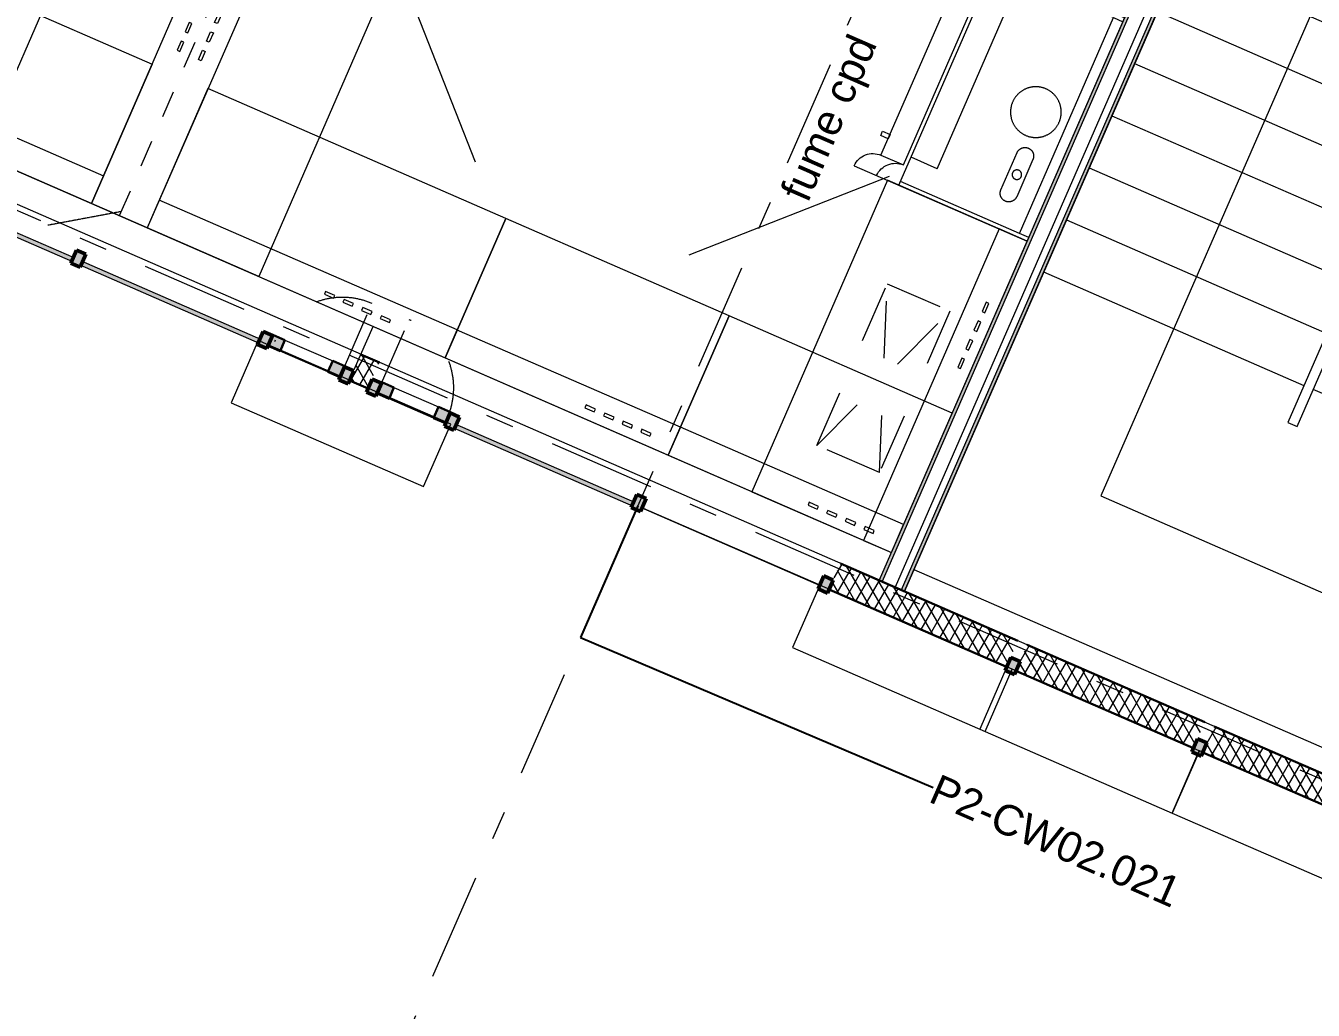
# Model space of a CAD drawing. Header units: millimetres. Extents: x -37281 to 954596, y -59787 to 956680.
# Drawn here: x 901522 to 907869, y -19864 to -15011 of the extents above; entities that cross this region are included whole.
import ezdxf
from ezdxf.enums import TextEntityAlignment as Align

# ---------------------------------------------------------------- set-up
doc = ezdxf.new("R2010")
doc.units = ezdxf.units.MM
doc.header["$MEASUREMENT"] = 0
for name, pattern in [('Dashed', [564.444447, 282.222223, -282.222223]), ('Double Dashed', [1093.611073, 529.166651, -211.666656, 141.111112, -211.666656]), ('v1', [2800, 1000, -400, 0, -400, 1000, 0]), ('x160_00 (new)$0$DASHED', [3.75, 2.5, -1.25])]:
    doc.linetypes.add(name, pattern=pattern)
for name, color, linetype, lineweight, true_color in [('0_Pen_No__102', 7, 'Continuous', 15, 0xcccccc), ('A-05-M_Gross_Int_Circulation_Pen_No__74', 7, 'Continuous', 20, 0x606060), ('A-15-MG_Structural_Grid_Pen_No__163', 7, 'Continuous', 0, 0x750077), ('A-25-M_Curtain_Wall_Pen_No__144', 7, 'Continuous', 0, 0xc8c8c8), ('A-25-M_Curtain_Wall_Pen_No__165', 7, 'Continuous', 0, 0x006060), ('A-25-M_Curtain_Wall_Pen_No__27', 7, 'Continuous', 50, 0x2a2a2a), ('A-25-M_Curtain_Wall_Pen_No__43', 7, 'Continuous', 30, 0x444444), ('A-25-M_Curtain_Wall_Pen_No__46', 7, 'Continuous', 35, 0x444444), ('A-25-M_Wall_Ext_Pen_No__63', 7, 'Continuous', 20, 0x606060), ('A-25-M_Wall_Int_Pen_No__107', 7, 'Continuous', 15, 0xa6a6a6), ('A-35-M_FFE_Fixed_Pen_No__64', 7, 'Continuous', 20, 0x606060), ('ArchiCAD Windows_Pen_No__103', 7, 'Continuous', 15, 0xa6a6a6), ('ArchiCAD Windows_Pen_No__23', 7, 'Continuous', 30, 0x2a2a2a), ('ArchiCAD Windows_Pen_No__63', 7, 'Continuous', 20, 0x606060), ('New_A-35-M_FFE-Zone_Pen_No__74', 7, 'Continuous', 20, 0x606060), ('New_A-35-M_FFE_Fixed_Pen_No__64', 7, 'Continuous', 20, 0x606060)]:
    doc.layers.add(name, color=color, linetype=linetype, lineweight=lineweight, true_color=true_color)
for name, color, linetype in [('A-05-M_Gross_Int_Circulation', 7, 'Continuous'), ('A-15-MG_Structural_Grid', 7, 'Continuous'), ('A-20-M_Floor_Slab', 7, 'Continuous'), ('A-25-M_Curtain_Wall', 7, 'Continuous'), ('A-25-M_Wall_Ext', 7, 'Continuous'), ('A-25-M_Wall_Int', 7, 'Continuous'), ('A-35-M_FFE_Fixed', 7, 'Continuous'), ('New_A-35-M_FFE-Zone', 7, 'Continuous'), ('New_A-35-M_FFE_Fixed', 7, 'Continuous')]:
    doc.layers.add(name, color=color, linetype=linetype)
for name, color, linetype, lineweight in [('A-20-M_Floor_Slab_Pen_No__89', 8, 'Continuous', 20), ('A-25-M_Curtain_Wall_Pen_No__1', 7, 'Continuous', 13), ('A-25-M_Curtain_Wall_Pen_No__85', 8, 'Continuous', 20), ('A-25-M_Wall_Int_Pen_No__1', 7, 'Continuous', 13), ('A-30-M_Stair_Pen_No__1', 7, 'Continuous', 13), ('A-30-M_Stair_Pen_No__2', 8, 'Continuous', 15), ('A-35-M_FFE_Sanitary_Pen_No__1', 7, 'Continuous', 13), ('A-80-M_Lift_Pen_No__191', 7, 'Continuous', 5), ('ArchiCAD Windows_Pen_No__83', 8, 'Continuous', 20), ('ArchiCAD Zone Stamps_Pen_No__9', 7, 'Continuous', 13), ('New_A-95-P_Text_1_50_GA_Pen_No__1', 7, 'Continuous', 13), ('New_ArchiCAD Zone Stamps_Pen_No__9', 7, 'Continuous', 13)]:
    doc.layers.add(name, color=color, linetype=linetype, lineweight=lineweight)
doc.styles.add('GENERATED_STYLE_2', font='')
doc.styles.add('GENERATED_STYLE_3', font='')
doc.styles.add('GENERATED_STYLE_4', font='')
doc.styles.get('GENERATED_STYLE_2').set_extended_font_data('Arial', bold=True)
doc.styles.get('GENERATED_STYLE_3').set_extended_font_data('Arial')
doc.styles.get('GENERATED_STYLE_4').set_extended_font_data('Swis721 BT')
doc.dimstyles.new('GENERATED_STYLE__2', dxfattribs={"dimtxt": 0.18, "dimasz": 273.6, "dimexe": 0.18, "dimexo": 0.0625, "dimgap": 0.09, "dimtad": 0, "dimtih": 1, "dimtoh": 1, "dimdec": 4, "dimzin": 0, "dimdsep": 46, "dimcen": 0.09, "dimadec": 0, "dimazin": 0, "dimtfac": 1, "dimtdec": 4, "dimtmove": 0, "dimatfit": 3, "dimldrblk": 'ARROWHEAD_5', "dimfxl": 1, "dimtolj": 1, "dimtzin": 0, "dimarcsym": 0})
pattern_1 = [(60, (864302.5, 0), (-43.30127, 25), []), (120, (864302.5, 0), (43.30127, 25), [])]

# ---------------------------------------------------------------- blocks, each defined once
blk = doc.blocks.new('Materials Lab_INB 2207_39_1', base_point=(903421.9, -12154.1))
at = {"layer": 'New_A-35-M_FFE-Zone_Pen_No__74', "linetype": 'Continuous'}
for p, q in [((905789, -17607.4), (907813.1, -12966.4)), ((898193.1, -14295.2), (905789, -17607.4))]:
    blk.add_line(p, q, dxfattribs=at)
at = {"layer": 'New_ArchiCAD Zone Stamps_Pen_No__9'}
for tag, height, style, p in [('ROOM_NAME', 250, 'GENERATED_STYLE_2', (905595.2, -9338.8)), ('zoneNameLine2', 250, 'GENERATED_STYLE_2', (905406.8, -9770.9)), ('ROOM_NUMBER', 200, 'GENERATED_STYLE_3', (905218.4, -10191.6)), ('measuredAreaCode', 200, 'GENERATED_STYLE_3', (905061.3, -10551.8)), ('DUMMY_649', 200, 'GENERATED_STYLE_3', (905368.7, -10685.8)), ('DUMMY_650', 200, 'GENERATED_STYLE_3', (905858.1, -10899.2)), ('DUMMY_651', 133.3, 'GENERATED_STYLE_3', (906137.4, -11005.7))]:
    blk.add_attdef(tag, text='', height=height, rotation=336.44041, dxfattribs=dict(at, style=style)).set_placement(p, align=Align.TOP_LEFT)
blk = doc.blocks.new('Stair 02_INB 2262_45_1', base_point=(909406.6, -13675.4))
at = {"layer": 'A-05-M_Gross_Int_Circulation_Pen_No__74', "linetype": 'Continuous'}
for p, q in [((908408.5, -11938.6), (905853.3, -17798.5)), ((909696.1, -12500.1), (908408.5, -11938.6)), ((909847.1, -12153.7), (909696.1, -12500.1)), ((911398.8, -12830.4), (909847.1, -12153.7)), ((908692.6, -19036.6), (911398.8, -12830.4)), ((905853.3, -17798.5), (908692.6, -19036.6))]:
    blk.add_line(p, q, dxfattribs=at)
at = {"layer": 'ArchiCAD Zone Stamps_Pen_No__9'}
for tag, height, style, p in [('ROOM_NAME', 250, 'GENERATED_STYLE_2', (909158.5, -12370.8)), ('zoneNameLine2', 250, 'GENERATED_STYLE_2', (908970, -12802.9)), ('ROOM_NUMBER', 200, 'GENERATED_STYLE_3', (908781.6, -13223.6)), ('measuredAreaCode', 200, 'GENERATED_STYLE_3', (908624.6, -13583.7)), ('ROOM_HOLES_PRM', 200, 'GENERATED_STYLE_3', (908932, -13717.7)), ('DUMMY_649', 200, 'GENERATED_STYLE_3', (909421.3, -13931.1)), ('DUMMY_650', 133.3, 'GENERATED_STYLE_3', (909700.6, -14037.7))]:
    blk.add_attdef(tag, text='', height=height, rotation=336.44041, dxfattribs=dict(at, style=style)).set_placement(p, align=Align.TOP_LEFT)
blk = doc.blocks.new('Slab_11_1', base_point=(868400.7, -1742.5))
at = {"layer": 'A-20-M_Floor_Slab_Pen_No__89', "linetype": 'Continuous', "flags": 128}
blk.add_lwpolyline([(868400.7, -1742.5), (871981.6, 6433.3), (871711.1, 6181.5), (872166.4, 6610.1), (872083.5, 6699.2), (879688, 13775.7), (879758.4, 13700.1), (882077.2, 15857.9), (882748.6, 15136.4), (883656.2, 17217.8), (917975.8, 2252.6), (910750.2, -14317.9), (907864.7, -13059.7), (905807.1, -17778.4), (876958.8, -5199.1), (878761.4, -1065.4), (876229.6, 38.6), (874326.3, -4326.4)], close=True, dxfattribs=at)
blk = doc.blocks.new('Curtain Wall_19_1', base_point=(864302.5, 0))
at = {"layer": 'A-25-M_Curtain_Wall', "linetype": 'Continuous', "lineweight": 0, "true_color": 0x000000}
h = blk.add_hatch(dxfattribs=at)
h.set_pattern_fill('Batt_Insulation_0001', color=178, style=0, pattern_type=2)
h.set_pattern_definition(pattern_1)
h.paths.add_polyline_path([(903118.3, -16758.9), (903209.5, -16798.7), (903265.5, -16670.4), (903174.2, -16630.6)])
h = blk.add_hatch(dxfattribs=at)
h.set_pattern_fill('Batt_Insulation_0001', color=178, style=0, pattern_type=2)
h.set_pattern_definition(pattern_1)
h.paths.add_polyline_path([(905481.8, -17789.5), (906357.2, -18171.2), (906413.2, -18042.9), (905537.8, -17661.2)])
h = blk.add_hatch(dxfattribs=at)
h.set_pattern_fill('Batt_Insulation_0001', color=178, style=0, pattern_type=2)
h.set_pattern_definition(pattern_1)
h.paths.add_polyline_path([(906403.1, -18191.2), (907278.5, -18572.9), (907334.4, -18444.6), (906459, -18062.9)])
h = blk.add_hatch(dxfattribs=at)
h.set_pattern_fill('Batt_Insulation_0001', color=178, style=0, pattern_type=2)
h.set_pattern_definition(pattern_1)
h.paths.add_polyline_path([(907324.3, -18592.9), (908199.7, -18974.6), (908255.6, -18846.3), (907380.2, -18464.6)])
at = {"layer": 'A-25-M_Curtain_Wall_Pen_No__144', "linetype": 'Continuous'}
for points in [[(901789.1, -16200.6), (901817.1, -16136.4), (901771.3, -16116.4), (901743.3, -16180.6)], [(902710.4, -16602.3), (902738.3, -16538.1), (902692.5, -16518.1), (902664.5, -16582.3)], [(903110.5, -16776.8), (903138.4, -16712.6), (903092.6, -16692.6), (903064.6, -16756.8)], [(903247.6, -16836.6), (903275.6, -16772.4), (903229.7, -16752.4), (903201.7, -16816.6)], [(903631.6, -17004), (903659.6, -16939.8), (903613.7, -16919.8), (903585.8, -16984)], [(904552.8, -17405.7), (904580.8, -17341.5), (904535, -17321.5), (904507, -17385.7)], [(905474, -17807.4), (905502, -17743.2), (905456.2, -17723.2), (905428.2, -17787.4)], [(906395.3, -18209.1), (906423.2, -18144.9), (906377.4, -18125), (906349.4, -18189.1)], [(907316.5, -18610.8), (907344.5, -18546.6), (907298.6, -18526.7), (907270.7, -18590.8)]]:
    blk.add_hatch(color=256, dxfattribs=at).paths.add_polyline_path(points)
at = {"layer": 'A-25-M_Curtain_Wall_Pen_No__165', "linetype": 'Continuous', "lineweight": 0, "true_color": 0x001818}
for points in [[(901759.9, -16155.1), (900875.3, -15769.4), (900867.3, -15787.7), (901751.9, -16173.4)], [(902681.1, -16556.8), (901796.5, -16171.1), (901788.5, -16189.4), (902673.1, -16575.1)], [(904523.6, -17360.2), (903639, -16974.5), (903631, -16992.8), (904515.6, -17378.5)], [(904556, -17385.8), (905440.6, -17771.5), (905441, -17770.6), (904556.4, -17384.9)]]:
    blk.add_hatch(color=168, dxfattribs=at).paths.add_polyline_path(points)
at = {"layer": 'ArchiCAD Windows_Pen_No__103', "linetype": 'Continuous'}
for points in [[(902740.1, -16534), (902799.7, -16560), (902775.7, -16615), (902716.1, -16589)], [(903070.4, -16743.5), (903010.9, -16717.5), (903034.8, -16662.5), (903094.4, -16688.5)], [(903277.4, -16768.3), (903336.9, -16794.2), (903313, -16849.2), (903253.4, -16823.3)], [(903591.5, -16970.7), (903532, -16944.7), (903555.9, -16889.7), (903615.5, -16915.7)]]:
    blk.add_hatch(color=256, dxfattribs=at).paths.add_polyline_path(points)
at = {"layer": 'A-25-M_Curtain_Wall_Pen_No__1', "linetype": 'Continuous'}
for p, q in [((900867.3, -15787.7), (901751.9, -16173.4)), ((901759.9, -16155.1), (900875.3, -15769.4)), ((901751.9, -16173.4), (901759.9, -16155.1)), ((901796.5, -16171.1), (901788.5, -16189.4)), ((902681.1, -16556.8), (901796.5, -16171.1)), ((901788.5, -16189.4), (902673.1, -16575.1)), ((902673.1, -16575.1), (902681.1, -16556.8)), ((903639, -16974.5), (903631, -16992.8)), ((903631, -16992.8), (904515.6, -17378.5)), ((904523.6, -17360.2), (903639, -16974.5)), ((904515.6, -17378.5), (904523.6, -17360.2)), ((904556.4, -17384.9), (904556, -17385.8)), ((904556, -17385.8), (905440.6, -17771.5)), ((905441, -17770.6), (904556.4, -17384.9)), ((905440.6, -17771.5), (905441, -17770.6))]:
    blk.add_line(p, q, dxfattribs=at)
at = {"layer": 'A-25-M_Curtain_Wall_Pen_No__27', "linetype": 'Continuous'}
for p, q in [((901771.3, -16116.4), (901743.3, -16180.6)), ((901817.1, -16136.4), (901771.3, -16116.4)), ((901743.3, -16180.6), (901789.1, -16200.6)), ((901789.1, -16200.6), (901817.1, -16136.4)), ((902692.5, -16518.1), (902664.5, -16582.3)), ((902738.3, -16538.1), (902692.5, -16518.1)), ((902710.4, -16602.3), (902738.3, -16538.1)), ((902664.5, -16582.3), (902710.4, -16602.3)), ((903092.6, -16692.6), (903064.6, -16756.8)), ((903138.4, -16712.6), (903092.6, -16692.6)), ((903110.5, -16776.8), (903138.4, -16712.6)), ((903229.7, -16752.4), (903201.7, -16816.6)), ((903275.6, -16772.4), (903229.7, -16752.4)), ((903064.6, -16756.8), (903110.5, -16776.8)), ((903201.7, -16816.6), (903247.6, -16836.6)), ((903247.6, -16836.6), (903275.6, -16772.4)), ((903613.7, -16919.8), (903585.8, -16984)), ((903659.6, -16939.8), (903613.7, -16919.8)), ((903631.6, -17004), (903659.6, -16939.8)), ((903585.8, -16984), (903631.6, -17004)), ((904535, -17321.5), (904507, -17385.7)), ((904580.8, -17341.5), (904535, -17321.5)), ((904507, -17385.7), (904552.8, -17405.7)), ((904552.8, -17405.7), (904580.8, -17341.5)), ((905456.2, -17723.2), (905428.2, -17787.4)), ((905502, -17743.2), (905456.2, -17723.2)), ((905474, -17807.4), (905502, -17743.2)), ((905428.2, -17787.4), (905474, -17807.4)), ((906377.4, -18125), (906349.4, -18189.1)), ((906423.2, -18144.9), (906377.4, -18125)), ((906395.3, -18209.1), (906423.2, -18144.9)), ((906349.4, -18189.1), (906395.3, -18209.1)), ((907298.6, -18526.7), (907270.7, -18590.8)), ((907344.5, -18546.6), (907298.6, -18526.7)), ((907270.7, -18590.8), (907316.5, -18610.8)), ((907316.5, -18610.8), (907344.5, -18546.6))]:
    blk.add_line(p, q, dxfattribs=at)
at = {"layer": 'A-25-M_Curtain_Wall_Pen_No__43', "linetype": 'Continuous'}
for p, q in [((903174.2, -16630.6), (903265.5, -16670.4)), ((903209.5, -16798.7), (903118.3, -16758.9)), ((905537.8, -17661.2), (906413.2, -18042.9)), ((906357.2, -18171.2), (905481.8, -17789.5)), ((906459, -18062.9), (907334.4, -18444.6)), ((907278.5, -18572.9), (906403.1, -18191.2)), ((907380.2, -18464.6), (908255.6, -18846.3)), ((908199.7, -18974.6), (907324.3, -18592.9))]:
    blk.add_line(p, q, dxfattribs=at)
at = {"layer": 'ArchiCAD Windows_Pen_No__23', "linetype": 'Continuous'}
for p, q in [((902716.1, -16589), (902740.1, -16534)), ((902740.1, -16534), (902799.7, -16560)), ((902799.7, -16560), (902775.7, -16615)), ((902775.7, -16615), (902716.1, -16589)), ((903010.9, -16717.5), (903034.8, -16662.5)), ((903034.8, -16662.5), (903094.4, -16688.5)), ((903094.4, -16688.5), (903070.4, -16743.5)), ((903070.4, -16743.5), (903010.9, -16717.5)), ((903253.4, -16823.3), (903277.4, -16768.3)), ((903277.4, -16768.3), (903336.9, -16794.2)), ((903336.9, -16794.2), (903313, -16849.2)), ((903313, -16849.2), (903253.4, -16823.3)), ((903532, -16944.7), (903555.9, -16889.7)), ((903591.5, -16970.7), (903532, -16944.7)), ((903555.9, -16889.7), (903615.5, -16915.7)), ((903615.5, -16915.7), (903591.5, -16970.7))]:
    blk.add_line(p, q, dxfattribs=at)
at = {"layer": 'ArchiCAD Windows_Pen_No__63', "linetype": 'Continuous'}
for p, q in [((902777.7, -16610.4), (903012.8, -16712.9)), ((903315, -16844.7), (903534, -16940.2))]:
    blk.add_line(p, q, dxfattribs=at)
at = {"layer": 'ArchiCAD Windows_Pen_No__83', "linetype": 'Continuous'}
for p, q in [((902799.7, -16560), (903034.8, -16662.5)), ((903010.9, -16717.5), (902775.7, -16615)), ((903336.9, -16794.2), (903555.9, -16889.7)), ((903532, -16944.7), (903313, -16849.2))]:
    blk.add_line(p, q, dxfattribs=at)
blk = doc.blocks.new('Wall_222_1', base_point=(905853.4, -17798.3))
at = {"layer": 'A-25-M_Wall_Int_Pen_No__107', "linetype": 'Continuous'}
for points in [[(909244.1, -9684.7), (905729.7, -17744.3), (905743.4, -17750.3), (909257.8, -9690.7)], [(905853.4, -17798.3), (909367.8, -9738.7), (909354.1, -9732.7), (905839.7, -17792.3)]]:
    blk.add_hatch(color=256, dxfattribs=at).paths.add_polyline_path(points)
at = {"layer": 'A-25-M_Wall_Int_Pen_No__1', "linetype": 'Continuous'}
for p, q in [((909257.8, -9690.7), (905743.4, -17750.3)), ((905839.7, -17792.3), (909354.1, -9732.7))]:
    blk.add_line(p, q, dxfattribs=at)
at = {"layer": 'A-25-M_Wall_Int_Pen_No__1', "linetype": 'Continuous', "flags": 128}
for points in [[(905853.4, -17798.3), (908408.5, -11938.6)], [(907813.1, -12966.4), (905729.7, -17744.3)], [(905729.7, -17744.3), (905853.4, -17798.3)]]:
    blk.add_lwpolyline(points, dxfattribs=at)
blk = doc.blocks.new('Hub Escape 2')
at = {"layer": 'A-30-M_Stair_Pen_No__1', "linetype": 'Continuous'}
for p, q in [((0, 1590), (0, 4680)), ((0, 4680), (2850, 4680)), ((2850, 4680), (2850, 0)), ((700, 1355), (700, 3980)), ((700, 3980), (2150, 3980)), ((2150, 3980), (2150, 0)), ((1400, 1120), (1400, 3280)), ((1400, 3280), (1450, 3280)), ((1450, 3280), (1450, 0)), ((0, 3080), (1400, 3080)), ((2850, 3080), (1450, 3080)), ((0, 2800), (1400, 2800)), ((2850, 2800), (1450, 2800)), ((0, 2520), (1400, 2520)), ((2850, 2520), (1450, 2520)), ((0, 2240), (1400, 2240)), ((2850, 2240), (1450, 2240)), ((0, 1960), (1400, 1960)), ((2850, 1960), (1450, 1960)), ((0, 1680), (1400, 1680)), ((2850, 1680), (1450, 1680)), ((0, 1590), (1400, 1120)), ((566, 1400), (1400, 1400)), ((2850, 1400), (1450, 1400)), ((2850, 1120), (1450, 1120)), ((2850, 840), (1450, 840)), ((2850, 560), (1450, 560)), ((2850, 280), (1450, 280)), ((2150, 0), (1450, 280)), ((2150, 0), (2850, 280)), ((2850, 0), (1450, 0)), ((2850, 0), (1450, 0))]:
    blk.add_line(p, q, dxfattribs=at)
blk.add_point((1400, 1120), dxfattribs=at)
blk = doc.blocks.new('Shutter Rectangular 19_2')
at = {"layer": 'A-25-M_Wall_Ext_Pen_No__63', "linetype": 'Continuous'}
for p, q in [((1035, 335), (0, 335)), ((0, 335), (0, 0)), ((1035, 0), (1035, 335)), ((0, 0), (1035, 0))]:
    blk.add_line(p, q, dxfattribs=at)
blk = doc.blocks.new('Standard grid marker')
at = {"layer": 'A-15-MG_Structural_Grid_Pen_No__163', "linetype": 'Double Dashed'}
blk.add_line((1000, 0), (29726, 0), dxfattribs=at)
at = {"layer": 'A-15-MG_Structural_Grid_Pen_No__163', "style": 'GENERATED_STYLE_4'}
for tag, p in [('AC_MarkerText_1_0', (-500, 41.2)), ('AC_MarkerText_1_1', (31226, 41.2))]:
    blk.add_attdef(tag, text='', height=350, rotation=90, dxfattribs=at).set_placement(p, align=Align.MIDDLE_CENTER)
blk = doc.blocks.new('Standard grid marker_3')
at = {"layer": 'A-15-MG_Structural_Grid_Pen_No__163', "linetype": 'Double Dashed'}
blk.add_line((1000, 0), (74254.8, 0), dxfattribs=at)
at = {"layer": 'A-15-MG_Structural_Grid_Pen_No__163', "style": 'GENERATED_STYLE_4'}
for tag, p in [('AC_MarkerText_1_0', (-500, 43.4)), ('AC_MarkerText_1_1', (75754.8, 43.4))]:
    blk.add_attdef(tag, text='', height=350, rotation=360, dxfattribs=at).set_placement(p, align=Align.MIDDLE_CENTER)
blk = doc.blocks.new('Hub Escape 2_2')
at = {"layer": 'A-30-M_Stair_Pen_No__2', "linetype": 'Continuous'}
blk.add_hatch(color=256, dxfattribs=at).paths.add_polyline_path([(800, 0, 1), (600, 0, 1)])
at = {"layer": 'A-30-M_Stair_Pen_No__1', "linetype": 'Continuous'}
for p, q in [((0, 1590), (0, 4680)), ((0, 4680), (2850, 4680)), ((2850, 4680), (2850, 0)), ((700, 1355), (700, 3980)), ((700, 3980), (2150, 3980)), ((2150, 3980), (2150, 0)), ((1400, 1120), (1400, 3280)), ((1400, 3280), (1450, 3280)), ((1450, 3280), (1450, 0)), ((0, 1590), (1400, 1120)), ((0, 0), (0, 1484.515)), ((0, 1484.515), (1400, 1014.515)), ((0, 1400), (251.747, 1400)), ((700, 1249.515), (0, 969.515)), ((700, 0), (700, 1249.515)), ((700, 1249.515), (1400, 969.515)), ((0, 1120), (1085.79, 1120)), ((1400, 0), (1400, 1014.515)), ((0, 840), (1400, 840)), ((0, 560), (1400, 560)), ((0, 280), (1400, 280)), ((2150, 0), (1450, 280)), ((2150, 0), (2850, 280)), ((0, 0), (1400, 0)), ((0, 0), (1400, 0)), ((2850, 0), (1450, 0))]:
    blk.add_line(p, q, dxfattribs=at)
blk.add_circle((700, 0), 100, dxfattribs=at)
blk = doc.blocks.new('Fume Cupboard STD H9')
at = {"layer": 'New_A-35-M_FFE_Fixed_Pen_No__64', "linetype": 'Continuous'}
for p, q in [((0, 0), (0, 930)), ((0, 930), (20, 930)), ((20, 930), (20, 880)), ((1180, 880), (1180, 930)), ((1180, 930), (1200, 930)), ((1200, 930), (1200, 0)), ((20, 880), (1180, 880)), ((20, 880), (20, 240.4)), ((1180, 880), (1180, 240.4)), ((150, 380.4), (150, 240.4)), ((150, 380.4), (1050, 380.4)), ((1050, 380.4), (1050, 240.4)), ((0, 240.4), (1200, 240.4)), ((100, 220.4), (1100, 220.4)), ((100, 100), (100, 220.4)), ((1100, 100), (1100, 220.4)), ((100, 100), (1100, 100)), ((212, 100), (188, 100)), ((188, 100), (188, 60)), ((212, 60), (212, 100)), ((188, 60), (212, 60))]:
    blk.add_line(p, q, dxfattribs=at)
at = {"layer": 'New_A-35-M_FFE_Fixed_Pen_No__64', "linetype": 'v1'}
for p, q in [((380, 795), (180, 795)), ((180, 710), (380, 710))]:
    blk.add_line(p, q, dxfattribs=at)
for centre, radius in [((600, 715), 125), ((280, 752.5), 23.5)]:
    blk.add_circle(centre, radius, dxfattribs=at)
for centre, start, end in [((180, 752.5), 90, 270), ((380, 752.5), 270, 90)]:
    blk.add_arc(centre, 42.5, start, end, dxfattribs=at)
at = {"layer": 'New_A-35-M_FFE_Fixed_Pen_No__64', "linetype": 'Continuous'}
for centre, start, end in [((0, 220.4), 270, 0), ((1200, 220.4), 180, 270), ((0, 100), 270, 0), ((1200, 100), 180, 270)]:
    blk.add_arc(centre, 100, start, end, dxfattribs=at)
blk = doc.blocks.new('Laboratory Workstation')
at = {"layer": 'A-35-M_FFE_Fixed_Pen_No__64', "linetype": 'Continuous'}
for p, q in [((1200, 750), (0, 750)), ((0, 750), (0, 0)), ((1200, 750), (0, 750)), ((0, 750), (0, 600)), ((170, 700), (120, 700)), ((120, 700), (120, 685)), ((170, 685), (170, 700)), ((270, 700), (220, 700)), ((220, 700), (220, 685)), ((270, 685), (270, 700)), ((370, 700), (320, 700)), ((320, 700), (320, 685)), ((370, 685), (370, 700)), ((470, 700), (420, 700)), ((420, 700), (420, 685)), ((470, 685), (470, 700)), ((1200, 0), (1200, 750)), ((1200, 600), (1200, 750)), ((120, 685), (170, 685)), ((220, 685), (270, 685)), ((320, 685), (370, 685)), ((420, 685), (470, 685)), ((0, 600), (1200, 600)), ((0, 0), (1200, 0))]:
    blk.add_line(p, q, dxfattribs=at)
blk = doc.blocks.new('Laboratory Workstation_12')
at = {"layer": 'A-35-M_FFE_Fixed_Pen_No__64', "linetype": 'Continuous'}
for p, q in [((1674.6, 750.4), (0, 750.4)), ((0, 750.4), (0, 0)), ((1674.6, 750.4), (0, 750.4)), ((0, 750.4), (0, 600.4)), ((407.3, 700.4), (357.3, 700.4)), ((357.3, 700.4), (357.3, 685.4)), ((407.3, 685.4), (407.3, 700.4)), ((507.3, 700.4), (457.3, 700.4)), ((457.3, 700.4), (457.3, 685.4)), ((507.3, 685.4), (507.3, 700.4)), ((607.3, 700.4), (557.3, 700.4)), ((557.3, 700.4), (557.3, 685.4)), ((607.3, 685.4), (607.3, 700.4)), ((707.3, 700.4), (657.3, 700.4)), ((657.3, 700.4), (657.3, 685.4)), ((707.3, 685.4), (707.3, 700.4)), ((1674.6, 0), (1674.6, 750.4)), ((1674.6, 600.4), (1674.6, 750.4)), ((357.3, 685.4), (407.3, 685.4)), ((457.3, 685.4), (507.3, 685.4)), ((557.3, 685.4), (607.3, 685.4)), ((657.3, 685.4), (707.3, 685.4)), ((0, 600.4), (1674.6, 600.4)), ((0, 0), (1674.6, 0))]:
    blk.add_line(p, q, dxfattribs=at)
blk = doc.blocks.new('ARROWHEAD_5')
at = {"color": 0, "linetype": 'Continuous', "lineweight": 0}
blk.add_line((0, 0), (-1, 0), dxfattribs=at)
blk.add_solid([(-1, 0.2679), (0, 0), (-1, -0.2679), (-1, 0.2679)], dxfattribs=at)
blk = doc.blocks.new('Laboratory Workstation_8')
at = {"layer": 'A-35-M_FFE_Fixed_Pen_No__64', "linetype": 'Continuous'}
for p, q in [((1463.2, 1500), (0, 1500)), ((0, 1500), (0, 0)), ((1463.2, 0), (1463.2, 1500)), ((1463.2, 900), (0, 900)), ((0, 900), (0, 600)), ((1463.2, 600), (1463.2, 900)), ((251.6, 800), (251.6, 815)), ((251.6, 815), (301.6, 815)), ((301.6, 800), (251.6, 800)), ((301.6, 815), (301.6, 800)), ((351.6, 800), (351.6, 815)), ((351.6, 815), (401.6, 815)), ((401.6, 800), (351.6, 800)), ((401.6, 815), (401.6, 800)), ((451.6, 800), (451.6, 815)), ((451.6, 815), (501.6, 815)), ((501.6, 800), (451.6, 800)), ((501.6, 815), (501.6, 800)), ((551.6, 800), (551.6, 815)), ((551.6, 815), (601.6, 815)), ((601.6, 800), (551.6, 800)), ((601.6, 815), (601.6, 800)), ((0, 750), (133, 750)), ((301.6, 700), (251.6, 700)), ((251.6, 700), (251.6, 685)), ((266, 750), (399.1, 750)), ((301.6, 685), (301.6, 700)), ((401.6, 700), (351.6, 700)), ((351.6, 700), (351.6, 685)), ((401.6, 685), (401.6, 700)), ((501.6, 700), (451.6, 700)), ((451.6, 700), (451.6, 685)), ((501.6, 685), (501.6, 700)), ((532.1, 750), (665.1, 750)), ((601.6, 700), (551.6, 700)), ((551.6, 700), (551.6, 685)), ((601.6, 685), (601.6, 700)), ((798.1, 750), (931.2, 750)), ((1064.2, 750), (1197.2, 750)), ((1330.2, 750), (1463.2, 750)), ((251.6, 685), (301.6, 685)), ((351.6, 685), (401.6, 685)), ((451.6, 685), (501.6, 685)), ((551.6, 685), (601.6, 685)), ((0, 600), (1463.2, 600)), ((0, 0), (1463.2, 0))]:
    blk.add_line(p, q, dxfattribs=at)
blk = doc.blocks.new('Laboratory Workstation_9')
at = {"layer": 'A-35-M_FFE_Fixed_Pen_No__64', "linetype": 'Continuous'}
for p, q in [((1602.6, 750), (0, 750)), ((0, 750), (0, 0)), ((1602.6, 750), (0, 750)), ((0, 750), (0, 600)), ((371.3, 700), (321.3, 700)), ((321.3, 700), (321.3, 685)), ((371.3, 685), (371.3, 700)), ((471.3, 700), (421.3, 700)), ((421.3, 700), (421.3, 685)), ((471.3, 685), (471.3, 700)), ((571.3, 700), (521.3, 700)), ((521.3, 700), (521.3, 685)), ((571.3, 685), (571.3, 700)), ((671.3, 700), (621.3, 700)), ((621.3, 700), (621.3, 685)), ((671.3, 685), (671.3, 700)), ((1602.6, 0), (1602.6, 750)), ((1602.6, 600), (1602.6, 750)), ((321.3, 685), (371.3, 685)), ((421.3, 685), (471.3, 685)), ((521.3, 685), (571.3, 685)), ((621.3, 685), (671.3, 685)), ((0, 600), (1602.6, 600)), ((0, 0), (1602.6, 0))]:
    blk.add_line(p, q, dxfattribs=at)
blk = doc.blocks.new('Laboratory Workstation_11')
at = {"layer": 'A-35-M_FFE_Fixed_Pen_No__64', "linetype": 'Continuous'}
for p, q in [((1602.6, 750), (0, 750)), ((0, 750), (0, 0)), ((1602.6, 750), (0, 750)), ((0, 750), (0, 600)), ((371.3, 700), (321.3, 700)), ((321.3, 700), (321.3, 685)), ((371.3, 685), (371.3, 700)), ((471.3, 700), (421.3, 700)), ((421.3, 700), (421.3, 685)), ((471.3, 685), (471.3, 700)), ((571.3, 700), (521.3, 700)), ((521.3, 700), (521.3, 685)), ((571.3, 685), (571.3, 700)), ((671.3, 700), (621.3, 700)), ((621.3, 700), (621.3, 685)), ((671.3, 685), (671.3, 700)), ((1602.6, 0), (1602.6, 750)), ((1602.6, 600), (1602.6, 750)), ((321.3, 685), (371.3, 685)), ((421.3, 685), (471.3, 685)), ((521.3, 685), (571.3, 685)), ((621.3, 685), (671.3, 685)), ((0, 600), (1602.6, 600)), ((0, 0), (1602.6, 0))]:
    blk.add_line(p, q, dxfattribs=at)

msp = doc.modelspace()

# ---------------------------------------------------------------- linework, layer by layer
at = {"layer": '0_Pen_No__102', "linetype": 'x160_00 (new)$0$DASHED'}
msp.add_line((901993, -15926.8), (901630.9, -15994.5), dxfattribs=at)
at = {"layer": 'A-35-M_FFE_Sanitary_Pen_No__1', "linetype": 'Dashed'}
for centre, start, end in [((903082.6, -16715.5), 66.44041, 156.44041), ((903265.6, -16795.3), 336.44041, 66.44041)]:
    msp.add_arc(centre, 365.8, start, end, dxfattribs=at)
at = {"layer": 'A-80-M_Lift_Pen_No__191', "linetype": 'Dashed'}
for p, q in [((905421.9, -17079.2), (905769.1, -16282.8)), ((905730.6, -17213.8), (905769.1, -16282.8)), ((905769.1, -16282.8), (906077.8, -16417.4)), ((903092.6, -16692.6), (903225.4, -16388.1)), ((905421.9, -17079.2), (906077.8, -16417.4)), ((906077.8, -16417.4), (905730.6, -17213.8)), ((903140.9, -16705.8), (903233.6, -16493.1)), ((903275.6, -16772.4), (903408.3, -16467.8)), ((903092.6, -16692.6), (903072.6, -16738.4)), ((903616.7, -16975.5), (903118.1, -16758)), ((905730.6, -17213.8), (905421.9, -17079.2))]:
    msp.add_line(p, q, dxfattribs=at)
at = {"layer": 'New_A-35-M_FFE_Fixed_Pen_No__64', "linetype": 'Continuous', "flags": 128}
for points in [[(903349.3, -14694.5), (903737.1, -15681.7)], [(905778.4, -15753.7), (904791.2, -16141.4)]]:
    msp.add_lwpolyline(points, dxfattribs=at)

# ---------------------------------------------------------------- block references
at = {"layer": 'A-05-M_Gross_Int_Circulation', "linetype": 'Continuous'}
ref = msp.add_blockref('Stair 02_INB 2262_45_1', (909406.6, -13675.4), dxfattribs=at)
ref.add_attrib('ROOM_NAME', 'Stair 02', dxfattribs={"layer": 'ArchiCAD Zone Stamps_Pen_No__9', "color": 7, "height": 250, "rotation": 336.44041, "style": 'GENERATED_STYLE_2'}).set_placement((909158.5, -12370.8), align=Align.TOP_LEFT)
ref.add_attrib('ROOM_HOLES_PRM', '20.4', dxfattribs={"layer": 'ArchiCAD Zone Stamps_Pen_No__9', "color": 7, "height": 200, "rotation": 336.44041, "style": 'GENERATED_STYLE_3'}).set_placement((908932, -13717.7), align=Align.TOP_LEFT)
ref.add_attrib('ROOM_NUMBER', 'INB 2262', dxfattribs={"layer": 'ArchiCAD Zone Stamps_Pen_No__9', "color": 7, "height": 200, "rotation": 336.44041, "style": 'GENERATED_STYLE_3'}).set_placement((908781.6, -13223.6), align=Align.TOP_LEFT)
ref.add_attrib('zoneNameLine2', 'ID. SF005', dxfattribs={"layer": 'ArchiCAD Zone Stamps_Pen_No__9', "color": 7, "height": 250, "rotation": 336.44041, "style": 'GENERATED_STYLE_2'}).set_placement((908970, -12802.9), align=Align.TOP_LEFT)
ref.add_attrib('measuredAreaCode', 'A: ', dxfattribs={"layer": 'ArchiCAD Zone Stamps_Pen_No__9', "color": 7, "height": 200, "rotation": 336.44041, "style": 'GENERATED_STYLE_3'}).set_placement((908624.6, -13583.7), align=Align.TOP_LEFT)
ref.add_attrib('DUMMY_649', ' m', dxfattribs={"layer": 'ArchiCAD Zone Stamps_Pen_No__9', "color": 7, "height": 200, "rotation": 336.44041, "style": 'GENERATED_STYLE_3'}).set_placement((909421.3, -13931.1), align=Align.TOP_LEFT)
ref.add_attrib('DUMMY_650', '2', dxfattribs={"layer": 'ArchiCAD Zone Stamps_Pen_No__9', "color": 7, "height": 133.3, "rotation": 336.44041, "style": 'GENERATED_STYLE_3'}).set_placement((909700.6, -14037.7), align=Align.TOP_LEFT)
at = {"layer": 'A-15-MG_Structural_Grid', "color": 8, "linetype": 'Continuous', "lineweight": 15, "zscale": 1000}
for name, p, rotation in [('Standard grid marker', (915066.5, 6765.2), 246.440411583993), ('Standard grid marker_3', (863101.3, 813.7), 336.440411583993)]:
    msp.add_blockref(name, p, dxfattribs=dict(at, rotation=rotation))
at = {"layer": 'A-20-M_Floor_Slab', "color": 8, "linetype": 'Continuous', "lineweight": 20}
msp.add_blockref('Slab_11_1', (868400.7, -1742.5), dxfattribs=at)
at = {"layer": 'A-25-M_Curtain_Wall', "linetype": 'Continuous', "lineweight": 0}
msp.add_blockref('Curtain Wall_19_1', (864302.5, 0), dxfattribs=at)
at = {"layer": 'A-25-M_Wall_Ext', "color": 251, "linetype": 'Continuous', "lineweight": 20, "true_color": 0x606060, "zscale": 1000, "rotation": 336.4404115839932}
for p in [(902534.1, -16868.9), (905302.4, -18076), (906224.6, -18478.1), (907173.4, -18891.8)]:
    msp.add_blockref('Shutter Rectangular 19_2', p, dxfattribs=at)
at = {"layer": 'A-25-M_Wall_Int', "color": 250, "lineweight": 50, "true_color": 0x2a2a2a}
msp.add_blockref('Wall_222_1', (905853.4, -17798.3), dxfattribs=at)
at = {"layer": 'A-30-M_Stair_Pen_No__1', "linetype": 'Continuous', "xscale": -0.9999999999999999, "zscale": 1000, "rotation": 156.440411583994}
for name in ['Hub Escape 2_2', 'Hub Escape 2']:
    msp.add_blockref(name, (907770.9, -13400.9), dxfattribs=at)
at = {"layer": 'A-35-M_FFE_Fixed', "color": 251, "linetype": 'Continuous', "lineweight": 20, "true_color": 0x606060, "xscale": -1, "zscale": 1000}
for name, p, rotation in [('Laboratory Workstation_8', (903254.9, -14906.1), 66.44041404303229), ('Laboratory Workstation_11', (900675.8, -14559.6), 156.4404140430343)]:
    msp.add_blockref(name, p, dxfattribs=dict(at, rotation=rotation))
at = {"layer": 'A-35-M_FFE_Fixed', "color": 251, "linetype": 'Continuous', "lineweight": 20, "true_color": 0x606060, "zscale": 1000}
for name, p, rotation in [('Laboratory Workstation_9', (903888.8, -15960.6), 156.4404140430323), ('Laboratory Workstation_12', (905770.8, -15772.6), 246.4404140430323), ('Laboratory Workstation', (904988.8, -16440.3), 156.4404115839929), ('Laboratory Workstation', (906088.7, -16919.9), 156.4404140430323)]:
    msp.add_blockref(name, p, dxfattribs=dict(at, rotation=rotation))
at = {"layer": 'New_A-35-M_FFE-Zone', "linetype": 'Continuous'}
msp.add_blockref('Materials Lab_INB 2207_39_1', (903421.9, -12154.1), dxfattribs=at)
at = {"layer": 'New_A-35-M_FFE_Fixed', "color": 251, "linetype": 'Continuous', "lineweight": 20, "true_color": 0x606060, "xscale": -1, "zscale": 1000, "rotation": 246.4404115839943}
msp.add_blockref('Fume Cupboard STD H9', (905606.2, -15700.8), dxfattribs=at)

# ---------------------------------------------------------------- texts
at = {"layer": 'A-25-M_Curtain_Wall_Pen_No__46', "linetype": 'Continuous', "insert": (905995.4, -18765.9), "char_height": 150, "attachment_point": 4, "rotation": 336.38666, "style": 'GENERATED_STYLE_4'}
msp.add_mtext('\\A1;{\\fSwis721 BT|b0|i0|c0|p34;P2-CW02.021}', dxfattribs=at)
at = {"layer": 'New_A-95-P_Text_1_50_GA_Pen_No__1', "linetype": 'Continuous', "insert": (905238.9, -15829.3), "char_height": 150, "attachment_point": 1, "rotation": 66.44041, "style": 'GENERATED_STYLE_4'}
msp.add_mtext('\\A1;{\\fSwis721 BT|b0|i0|c0|p34;fume cpd}', dxfattribs=at)

# ---------------------------------------------------------------- leaders
at = {"layer": 'A-25-M_Curtain_Wall_Pen_No__85', "linetype": 'Continuous', "annotation_type": 0, "has_hookline": 1, "hookline_direction": 0, "text_width": 1492.9, "horizontal_direction": (0.91627, -0.400562, 0)}
msp.add_leader([(904538.8, -17377.8), (904256.2, -18025.9), (905995.4, -18765.9)], dimstyle='GENERATED_STYLE__2', dxfattribs=at)

doc.saveas('drawing.dxf')
